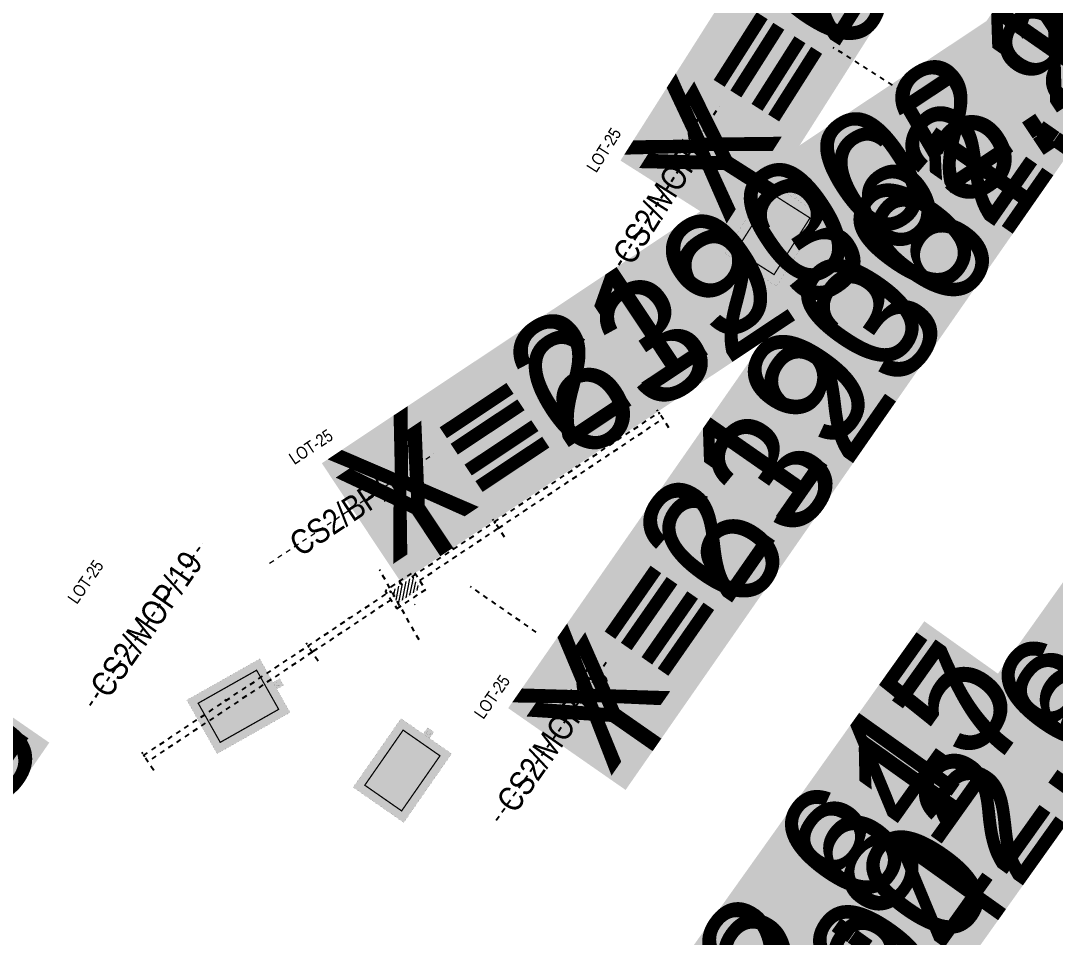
# Model space of a CAD drawing. Extents: x 218857 to 219044, y 632203 to 632441.
# Drawn here: x 218994.39 to 219015.36, y 632358.42 to 632377 of the extents above; entities that cross this region are included whole.
import ezdxf
from ezdxf.enums import TextEntityAlignment as Align

# ---------------------------------------------------------------- set-up
doc = ezdxf.new("R2018")
doc.units = 0
doc.header["$MEASUREMENT"] = 0
doc.linetypes.add('ACAD_ISO03W100', pattern=[30, 12, -18])
doc.linetypes.add('TRAZOS', pattern=[19.049999999999997, 12.7, -6.35])
doc.layers.get('0').update_dxf_attribs({"color": 4})
doc.layers.get('Defpoints').update_dxf_attribs({"color": 3, "lineweight": 30})
doc.layers.add('PC_T7200_002_SG-GRAL-HIDDEN DATA', color=150, linetype='TRAZOS', true_color=0x007fff, plot=False)
for name, color, linetype, true_color in [('PC_T7200_520_SG-LOT 25-SIGNALS', 1, 'Continuous', 0xff0000), ('PC_T7200_523_SG-LOT 25-POINT MACHINE', 7, 'Continuous', 0xff0003), ('PC_T7200_536_SG-LOT 25-BEACON BTZP-5252 PASIVAS', 7, 'Continuous', 0x0000fa)]:
    doc.layers.add(name, color=color, linetype=linetype, true_color=true_color)
doc.styles.add('ARIAL NARROW', font='ARIALN.TTF')
doc.styles.get("Standard").update_dxf_attribs({"font": 'arial.ttf'})
doc.dimstyles.new('1-10', dxfattribs={"dimscale": 10, "dimtxt": 0.0018, "dimasz": 0.001, "dimexe": 0.0005, "dimexo": 0.0005, "dimgap": 0.0008, "dimtad": 1, "dimzin": 1, "dimtxsty": 'ARIAL NARROW', "dimblk": 'ARCHTICK', "dimcen": 0.0015, "dimdle": 0.0005, "dimclrd": 256, "dimclre": 256, "dimclrt": 256, "dimazin": 0, "dimtfac": 1, "dimtmove": 0, "dimatfit": 3, "dimfxl": 0.004, "dimfxlon": 1, "dimtfill": 2, "dimtfillclr": 255, "dimlwd": -1, "dimlwe": -1, "dimarcsym": 0})

# ---------------------------------------------------------------- blocks, each defined once
blk = doc.blocks.new('_ArchTick')
at = {"color": 0, "linetype": 'ByBlock', "const_width": 0.15}
blk.add_lwpolyline([(-0.5, -0.5), (0.5, 0.5)], dxfattribs=at)
blk = doc.blocks.new('*D17')
at = {"layer": 'Defpoints', "color": 0, "linetype": 'TRAZOS', "ltscale": 0.005, "transparency": 16777216}
for p in [(-3.850000000006659, 0.1792081035105957), (-3.850000000006659, 0.1376971458810131), (-0.8500000000276775, 0.1376971458810131)]:
    blk.add_point(p, dxfattribs=at)
at = {"layer": 'PC_T7200_002_SG-GRAL-HIDDEN DATA', "ltscale": 0.005, "transparency": 16777216}
for p, q in [((-0.8450000000276775, 0.1376971458810131), (-3.855000000006659, 0.1376971458810131)), ((-3.850000000006659, 0.1742081035105957), (-3.850000000006659, 0.1326971458810131)), ((-0.8500000000276775, 0.1376971458810131), (-0.8500000000276775, 0.1426971458810131))]:
    blk.add_line(p, q, dxfattribs=at)
at = {"layer": 'PC_T7200_002_SG-GRAL-HIDDEN DATA', "linetype": 'TRAZOS', "ltscale": 0.005, "transparency": 16777216, "xscale": 0.01, "yscale": 0.01, "zscale": 0.01, "rotation": 180}
blk.add_blockref('_ArchTick', (-3.850000000006659, 0.1376971458810131), dxfattribs=at)
at = {"layer": 'PC_T7200_002_SG-GRAL-HIDDEN DATA', "linetype": 'TRAZOS', "ltscale": 0.005, "transparency": 16777216, "xscale": 0.01, "yscale": 0.01, "zscale": 0.01}
blk.add_blockref('_ArchTick', (-0.8500000000276775, 0.1376971458810131), dxfattribs=at)
at = {"layer": 'PC_T7200_002_SG-GRAL-HIDDEN DATA', "linetype": 'TRAZOS', "ltscale": 0.005, "transparency": 16777216, "insert": (-2.350000000017168, 0.1565143355126638), "char_height": 0.018, "attachment_point": 5, "style": 'ARIAL NARROW', "bg_fill": 1, "box_fill_scale": 1.25, "bg_fill_color": 255, "bg_fill_transparency": 0}
blk.add_mtext('3,00', dxfattribs=at)
blk = doc.blocks.new('*U140')
at = {"lineweight": 30, "flags": 47}
for tag, p in [('X=INSERTIONPOINT', (-2.750704271111235, 1.958136778828244)), ('Y=INSERTIONPOINT', (-2.350723633810532, 1.95419276853554))]:
    blk.add_attdef(tag, text='', height=0.2500000000000001, rotation=89.39841272849263, dxfattribs=at).set_placement(p, align=Align.MIDDLE_CENTER)
at = {"style": 'ARIAL NARROW', "flags": 9}
for tag, rotation, p in [('AT007', 44.39841272849262, (-7.255488121507868, 15.28560473192629)), ('AT005', 89.39841272849263, (-1.54798193920611, 12.43713349377058)), ('AT006', 89.39841272849263, (-7.31626322223156, 9.497535446722214))]:
    blk.add_attdef(tag, text='', height=0.2500000000000001, rotation=rotation, dxfattribs=at).set_placement(p, align=Align.MIDDLE_LEFT)
at = {"style": 'ARIAL NARROW'}
for tag, height, flags, p in [('AT001', 0.5000000000000001, 8, (-1.563830638328061, 6.936996723265771)), ('AT008', 0.2500000000000001, 9, (-4.263681811306146, 6.965345334675159)), ('AT004', 0.2500000000000001, 9, (-3.863703859753838, 6.96114554039229)), ('AT000', 0.2500000000000001, 8, (-3.463725908201526, 6.956945746109422)), ('AT003', 0.2500000000000001, 8, (-3.063747956649221, 6.952745951826553)), ('GIS01', 0.2500000000000001, 9, (-0.8638692231115158, 6.929647083270776)), ('GIS02', 0.2500000000000001, 9, (-0.4638912715592078, 6.925447288987908)), ('GIS03', 0.2500000000000001, 9, (-0.06391332000689709, 6.921247494705039)), ('GIS04', 0.2500000000000001, 9, (0.3360646315454128, 6.917047700422169)), ('GIS05', 0.2500000000000001, 9, (0.7360425830977237, 6.912847906139301)), ('GIS06', 0.2500000000000001, 9, (1.136020534650033, 6.908648111856433)), ('GIS07', 0.2500000000000001, 9, (1.535998486202341, 6.904448317573563)), ('GIS08', 0.2500000000000001, 9, (1.935976437754651, 6.900248523290695)), ('GIS09', 0.2500000000000001, 9, (2.335954389306961, 6.896048729007826)), ('GIS10', 0.2500000000000001, 9, (2.735932340859273, 6.891848934724958))]:
    blk.add_attdef(tag, text='', height=height, rotation=89.39841272849263, dxfattribs=dict(at, flags=flags)).set_placement(p, align=Align.MIDDLE_CENTER)
blk.add_attdef('AT009', text='', height=0.5000000000000001, rotation=1.843795378697864e-09, dxfattribs=at).set_placement((-1.691650141765394, 3.999778938290848), align=Align.MIDDLE_CENTER)
blk = doc.blocks.new('*U143')
at = {"lineweight": 30, "flags": 36}
for tag, p in [('X=INSERTIONPOINT', (-4.634985716444159, -3.01928321872839)), ('Y=INSERTIONPOINT', (-4.23500507914266, -3.023227228940179))]:
    blk.add_attdef(tag, text='', height=0.25, rotation=89.3984127400835, dxfattribs=at).set_placement(p, align=Align.MIDDLE_CENTER)
at = {"style": 'ARIAL NARROW', "flags": 9}
for tag, rotation, p in [('AT007', 44.39841274008349, (-9.139769569536927, 10.30818473345834)), ('AT005', 89.3984127400835, (-5.650921033685997, 7.483009544366694)), ('AT006', 89.3984127400835, (-9.2005446690897, 4.520115448241969))]:
    blk.add_attdef(tag, text='', height=0.25, rotation=rotation, dxfattribs=at).set_placement(p, align=Align.MIDDLE_LEFT)
at = {"style": 'ARIAL NARROW'}
for tag, height, flags, p in [('AT001', 0.5, 8, (-3.448112084668204, 1.959576725949237)), ('AT008', 0.25, 9, (-6.147963257652023, 1.987925336812446)), ('AT004', 0.25, 9, (-5.747985306098865, 1.983725542610493)), ('AT000', 0.25, 8, (-5.348007354545706, 1.97952574840854)), ('AT003', 0.25, 8, (-4.948029402992548, 1.975325954206586)), ('GIS01', 0.25, 9, (-2.748150669450172, 1.952227086095843)), ('GIS02', 0.25, 9, (-2.348172717897015, 1.948027291893889)), ('GIS03', 0.25, 9, (-1.948194766343855, 1.943827497691937)), ('GIS04', 0.25, 9, (-1.548216814790695, 1.939627703489983)), ('GIS05', 0.25, 9, (-1.148238863237536, 1.935427909288029)), ('GIS06', 0.25, 9, (-0.7482609116843766, 1.931228115086076)), ('GIS07', 0.25, 9, (-0.348282960131219, 1.927028320884122)), ('GIS08', 0.25, 9, (0.05169499142194012, 1.922828526682168)), ('GIS09', 0.25, 9, (0.4516729429750994, 1.918628732480214)), ('GIS10', 0.25, 9, (0.8516508945282597, 1.914428938278261))]:
    blk.add_attdef(tag, text='', height=height, rotation=89.3984127400835, dxfattribs=dict(at, flags=flags)).set_placement(p, align=Align.MIDDLE_CENTER)
blk = doc.blocks.new('*D22')
at = {"layer": 'Defpoints', "color": 0, "linetype": 'TRAZOS', "ltscale": 0.005, "transparency": 16777216}
for p in [(-6.269999999999982, 0), (-2.269999999999982, 0.15), (-2.269999999999982, 0)]:
    blk.add_point(p, dxfattribs=at)
at = {"layer": 'PC_T7200_002_SG-GRAL-HIDDEN DATA', "ltscale": 0.005, "transparency": 16777216}
for p, q in [((-6.274999999999982, 0.15), (-2.264999999999982, 0.15)), ((-6.269999999999982, 0.11), (-6.269999999999982, 0.155)), ((-2.269999999999982, 0.11), (-2.269999999999982, 0.155))]:
    blk.add_line(p, q, dxfattribs=at)
at = {"layer": 'PC_T7200_002_SG-GRAL-HIDDEN DATA', "linetype": 'TRAZOS', "ltscale": 0.005, "transparency": 16777216, "xscale": 0.01, "yscale": 0.01, "zscale": 0.01, "rotation": 180}
blk.add_blockref('_ArchTick', (-6.269999999999982, 0.15), dxfattribs=at)
at = {"layer": 'PC_T7200_002_SG-GRAL-HIDDEN DATA', "linetype": 'TRAZOS', "ltscale": 0.005, "transparency": 16777216, "xscale": 0.01, "yscale": 0.01, "zscale": 0.01}
blk.add_blockref('_ArchTick', (-2.269999999999982, 0.15), dxfattribs=at)
at = {"layer": 'PC_T7200_002_SG-GRAL-HIDDEN DATA', "linetype": 'TRAZOS', "ltscale": 0.005, "transparency": 16777216, "insert": (-4.269999999999982, 0.1688171896316507), "char_height": 0.018, "attachment_point": 5, "style": 'ARIAL NARROW', "bg_fill": 1, "box_fill_scale": 1.1, "bg_fill_color": 255, "bg_fill_transparency": 0}
blk.add_mtext('4,00', dxfattribs=at)
blk = doc.blocks.new('*D24')
at = {"layer": 'Defpoints', "color": 0, "linetype": 'TRAZOS', "ltscale": 0.005, "transparency": 16777216}
for p in [(-2.269999999999982, 0), (-0.269999999999925, 0.15), (-0.269999999999925, 0)]:
    blk.add_point(p, dxfattribs=at)
at = {"layer": 'PC_T7200_002_SG-GRAL-HIDDEN DATA', "ltscale": 0.005, "transparency": 16777216}
for p, q in [((-2.274999999999982, 0.15), (-0.264999999999925, 0.15)), ((-2.269999999999982, 0.11), (-2.269999999999982, 0.155)), ((-0.269999999999925, 0.11), (-0.269999999999925, 0.155))]:
    blk.add_line(p, q, dxfattribs=at)
at = {"layer": 'PC_T7200_002_SG-GRAL-HIDDEN DATA', "linetype": 'TRAZOS', "ltscale": 0.005, "transparency": 16777216, "xscale": 0.01, "yscale": 0.01, "zscale": 0.01, "rotation": 180}
blk.add_blockref('_ArchTick', (-2.269999999999982, 0.15), dxfattribs=at)
at = {"layer": 'PC_T7200_002_SG-GRAL-HIDDEN DATA', "linetype": 'TRAZOS', "ltscale": 0.005, "transparency": 16777216, "xscale": 0.01, "yscale": 0.01, "zscale": 0.01}
blk.add_blockref('_ArchTick', (-0.269999999999925, 0.15), dxfattribs=at)
at = {"layer": 'PC_T7200_002_SG-GRAL-HIDDEN DATA', "linetype": 'TRAZOS', "ltscale": 0.005, "transparency": 16777216, "insert": (-1.269999999999953, 0.1688171896316507), "char_height": 0.018, "attachment_point": 5, "style": 'ARIAL NARROW', "bg_fill": 1, "box_fill_scale": 1.1, "bg_fill_color": 255, "bg_fill_transparency": 0}
blk.add_mtext('2,00', dxfattribs=at)
blk = doc.blocks.new('*D25')
at = {"layer": 'Defpoints', "color": 0, "linetype": 'TRAZOS', "ltscale": 0.005, "transparency": 16777216}
for p in [(0.2700000000000387, 0), (2.269999999999982, 0.15), (2.269999999999982, 0)]:
    blk.add_point(p, dxfattribs=at)
at = {"layer": 'PC_T7200_002_SG-GRAL-HIDDEN DATA', "ltscale": 0.005, "transparency": 16777216}
for p, q in [((0.2650000000000386, 0.15), (2.274999999999982, 0.15)), ((0.2700000000000387, 0.11), (0.2700000000000387, 0.155)), ((2.269999999999982, 0.11), (2.269999999999982, 0.155))]:
    blk.add_line(p, q, dxfattribs=at)
at = {"layer": 'PC_T7200_002_SG-GRAL-HIDDEN DATA', "linetype": 'TRAZOS', "ltscale": 0.005, "transparency": 16777216, "xscale": 0.01, "yscale": 0.01, "zscale": 0.01, "rotation": 180}
blk.add_blockref('_ArchTick', (0.2700000000000387, 0.15), dxfattribs=at)
at = {"layer": 'PC_T7200_002_SG-GRAL-HIDDEN DATA', "linetype": 'TRAZOS', "ltscale": 0.005, "transparency": 16777216, "xscale": 0.01, "yscale": 0.01, "zscale": 0.01}
blk.add_blockref('_ArchTick', (2.269999999999982, 0.15), dxfattribs=at)
at = {"layer": 'PC_T7200_002_SG-GRAL-HIDDEN DATA', "linetype": 'TRAZOS', "ltscale": 0.005, "transparency": 16777216, "insert": (1.27000000000001, 0.1688171896316507), "char_height": 0.018, "attachment_point": 5, "style": 'ARIAL NARROW', "bg_fill": 1, "box_fill_scale": 1.1, "bg_fill_color": 255, "bg_fill_transparency": 0}
blk.add_mtext('2,00', dxfattribs=at)
blk = doc.blocks.new('*D23')
at = {"layer": 'Defpoints', "color": 0, "linetype": 'TRAZOS', "ltscale": 0.005, "transparency": 16777216}
for p in [(2.269999999999982, 0), (6.269999999999982, 0.15), (6.269999999999982, 0)]:
    blk.add_point(p, dxfattribs=at)
at = {"layer": 'PC_T7200_002_SG-GRAL-HIDDEN DATA', "ltscale": 0.005, "transparency": 16777216}
for p, q in [((2.264999999999982, 0.15), (6.274999999999982, 0.15)), ((2.269999999999982, 0.11), (2.269999999999982, 0.155)), ((6.269999999999982, 0.11), (6.269999999999982, 0.155))]:
    blk.add_line(p, q, dxfattribs=at)
at = {"layer": 'PC_T7200_002_SG-GRAL-HIDDEN DATA', "linetype": 'TRAZOS', "ltscale": 0.005, "transparency": 16777216, "xscale": 0.01, "yscale": 0.01, "zscale": 0.01, "rotation": 180}
blk.add_blockref('_ArchTick', (2.269999999999982, 0.15), dxfattribs=at)
at = {"layer": 'PC_T7200_002_SG-GRAL-HIDDEN DATA', "linetype": 'TRAZOS', "ltscale": 0.005, "transparency": 16777216, "xscale": 0.01, "yscale": 0.01, "zscale": 0.01}
blk.add_blockref('_ArchTick', (6.269999999999982, 0.15), dxfattribs=at)
at = {"layer": 'PC_T7200_002_SG-GRAL-HIDDEN DATA', "linetype": 'TRAZOS', "ltscale": 0.005, "transparency": 16777216, "insert": (4.269999999999982, 0.1688171896316507), "char_height": 0.018, "attachment_point": 5, "style": 'ARIAL NARROW', "bg_fill": 1, "box_fill_scale": 1.1, "bg_fill_color": 255, "bg_fill_transparency": 0}
blk.add_mtext('4,00', dxfattribs=at)
blk = doc.blocks.new('*D26')
at = {"layer": 'Defpoints', "color": 0, "linetype": 'TRAZOS', "ltscale": 0.005, "transparency": 16777216}
for p in [(2.842170943040402e-14, 0.2175000000000012), (2.842170943040405e-14, 0.2175000000000012), (5.684341886080804e-14, 0.1375000000000029)]:
    blk.add_point(p, dxfattribs=at)
at = {"layer": 'PC_T7200_002_SG-GRAL-HIDDEN DATA', "ltscale": 0.005, "transparency": 16777216}
for p, q in [((2.842198698616017e-14, 0.2175000000000012), (-0.004999999999971579, 0.2175000000000012)), ((2.844058322182267e-14, 0.1325000000000029), (2.842059920737942e-14, 0.2225000000000013)), ((2.843888319281618e-14, 0.1375000000000029), (-0.004999999999971562, 0.1375000000000029))]:
    blk.add_line(p, q, dxfattribs=at)
at = {"layer": 'PC_T7200_002_SG-GRAL-HIDDEN DATA', "linetype": 'TRAZOS', "ltscale": 0.005, "transparency": 16777216, "xscale": 0.01, "yscale": 0.01, "zscale": 0.01}
for p, rotation in [((2.842170943040405e-14, 0.2175000000000012), 90), ((2.843947299879804e-14, 0.1375000000000029), 270)]:
    blk.add_blockref('_ArchTick', p, dxfattribs=dict(at, rotation=rotation))
at = {"layer": 'PC_T7200_002_SG-GRAL-HIDDEN DATA', "linetype": 'TRAZOS', "ltscale": 0.005, "transparency": 16777216, "insert": (-0.01881718963162227, 0.177500000000002), "char_height": 0.018, "attachment_point": 5, "rotation": 90, "style": 'ARIAL NARROW', "bg_fill": 1, "box_fill_scale": 1.1, "bg_fill_color": 255, "bg_fill_transparency": 0}
blk.add_mtext('0,08', dxfattribs=at)
blk = doc.blocks.new('*U191')
at = {"lineweight": 30, "flags": 10}
for tag, p in [('X=INSERTIONPOINT', (0.6326498565662821, 6.39790259573141)), ('Y=INSERTIONPOINT', (0.9178315160877872, 6.117418334011504))]:
    blk.add_attdef(tag, text='', height=0.2499999999999999, rotation=45.4757841550223, dxfattribs=at).set_placement(p, align=Align.MIDDLE_CENTER)
at = {"style": 'ARIAL NARROW', "flags": 9}
for tag, rotation, p in [('AT007', 0.4757841550222735, (3.108643722513276, 15.58810799654026)), ('AT006', 45.4757841550223, (-0.950235858082312, 11.46125250919702)), ('AT005', 45.4757841550223, (5.720509148931555, 9.32055129210619))]:
    blk.add_attdef(tag, text='', height=0.2499999999999999, rotation=rotation, dxfattribs=at).set_placement(p, align=Align.MIDDLE_LEFT)
at = {"style": 'ARIAL NARROW'}
for tag, height, rotation, flags, p in [('AT008', 0.2499999999999999, 45.4757841550223, 9, (-0.5080767815197396, 7.519839642611029)), ('AT004', 0.2499999999999999, 45.4757841550223, 9, (-0.222895121998234, 7.239355380891126)), ('AT000', 0.2499999999999999, 45.4757841550223, 8, (0.0622865375232724, 6.958871119171221)), ('AT003', 0.2499999999999999, 45.4757841550223, 8, (0.3474681970447775, 6.678386857451312)), ('AT001', 0.4999999999999982, 45.47578416169222, 8, (1.416899421593325, 5.626570875374819)), ('GIS01', 0.2499999999999999, 45.4757841550223, 9, (1.915967324413062, 5.135723417991837)), ('GIS02', 0.2499999999999999, 45.4757841550223, 9, (2.201148983934567, 4.855239156271933)), ('GIS03', 0.2499999999999999, 45.4757841550223, 9, (2.486330643456072, 4.574754894552031)), ('GIS04', 0.2499999999999999, 45.4757841550223, 9, (2.771512302977578, 4.294270632832122)), ('GIS05', 0.2499999999999999, 45.4757841550223, 9, (3.056693962499085, 4.013786371112218)), ('GIS06', 0.2499999999999999, 45.4757841550223, 9, (3.341875622020592, 3.733302109392315)), ('GIS07', 0.2499999999999999, 45.4757841550223, 9, (3.627057281542099, 3.45281784767241)), ('GIS08', 0.2499999999999999, 45.4757841550223, 9, (3.912238941063604, 3.172333585952504)), ('GIS09', 0.2499999999999999, 45.4757841550223, 9, (4.19742060058511, 2.891849324232601)), ('GIS10', 0.2499999999999999, 45.4757841550223, 9, (4.482602260106615, 2.611365062512696))]:
    blk.add_attdef(tag, text='', height=height, rotation=rotation, dxfattribs=dict(at, flags=flags)).set_placement(p, align=Align.MIDDLE_CENTER)
blk.add_attdef('AT009', text='', height=0.5000000000000001, rotation=315.5253869118341, dxfattribs=at).set_placement((5.308425912587838, 4.055856399610882), align=Align.MIDDLE_CENTER)
blk = doc.blocks.new('PC_T7200_(CAFS)_M1')
at = {"true_color": 0xffffff}
h = blk.add_hatch(color=7, dxfattribs=at)
h.dxf.hatch_style = 1
h.paths.add_polyline_path([(-1.006250000006744, 0.07812500000181899), (-0.8500000000280323, 0.07812500000181899), (-0.8500000000280323, -0.07812499999350564), (-1.006250000006744, -0.07812499999350564)])
h.paths.add_polyline_path([(-0.8500000000066592, -0.6249999999891287), (0.8500000000411063, -0.6249999999891287), (0.8500000000066734, 0.6249999999891287), (-0.8500000000411063, 0.6249999999891287)])
at = {"color": 0, "flags": 128}
for points, const_width in [([(-0.8500000000066592, -0.6249999999891287), (0.8500000000411063, -0.6249999999891287), (0.8500000000066734, 0.6249999999891287), (-0.8500000000411063, 0.6249999999891287)], 0.001), ([(-0.680000000011344, -0.4549999999891287), (0.6800000000364235, -0.4549999999891287), (0.6800000000113563, 0.4549999999891288), (-0.6800000000364212, 0.4549999999891287)], 0.025), ([(-1.006250000006744, 0.07812500000181899), (-0.8500000000280323, 0.07812500000181899), (-0.8500000000280323, -0.07812499999350564), (-1.006250000006744, -0.07812499999350564)], 0.001)]:
    blk.add_lwpolyline(points, close=True, dxfattribs=dict(at, const_width=const_width))
at = {"color": 0, "const_width": 0.001, "flags": 128}
blk.add_lwpolyline([(-0.9281322721986263, 0.0416666660025502, 22918.31179054115), (-0.9281249999934431, 0.04166666663716989)], format="xyb", close=True, dxfattribs=at)
at = {"layer": 'PC_T7200_002_SG-GRAL-HIDDEN DATA', "linetype": 'TRAZOS', "ltscale": 0.005}
blk.add_lwpolyline([(-3.850000000006659, -0.6249999999891287), (-3.850000000006659, 1.000000000004157)], dxfattribs=at)
dim = blk.add_linear_dim(base=(-3.850000000006659, 0.1376971458810131), p1=(-0.8500000000276775, 0.1376971458810131), p2=(-3.850000000006659, 0.1792081035105957), dimstyle='1-10', dxfattribs=at)
dim.commit()
dim.dimension.update_dxf_attribs({"geometry": '*D17', "text_midpoint": (-2.350000000017168, 0.1565143355126638)})
blk = doc.blocks.new('*U58')
at = {"layer": 'PC_T7200_002_SG-GRAL-HIDDEN DATA', "linetype": 'TRAZOS', "ltscale": 0.005}
blk.add_line((-2.397353344700798, 2.31032434930116), (1.602646655299203, 2.310324349141952), dxfattribs=at)
at = {"color": 0, "xscale": -1}
blk.add_blockref('PC_T7200_(CAFS)_M1', (-3.443290097493446e-11, 0), dxfattribs=at)
at = {"style": 'ARIAL NARROW'}
for tag, height, flags, p in [('AT016', 0.25, 9, (-0.3973097113304178, 5.810324349221553)), ('AT015', 0.25, 9, (-0.3973097113463384, 5.410324349221554)), ('AT008', 0.25, 9, (-0.3973097113622597, 5.010324349221554)), ('AT004', 0.25, 9, (-0.3973097113781801, 4.610324349221555)), ('AT000', 0.25, 8, (-0.397309711394101, 4.210324349221553)), ('AT003', 0.25, 8, (-0.3973097114100218, 3.810324349221555)), ('AT001', 0.4999999999999999, 8, (-0.3973533447473593, 2.310324349221556)), ('GIS01', 0.25, 9, (-0.3973533447286586, 1.610324349221556)), ('GIS02', 0.25, 9, (-0.3973533447445794, 1.210324349221557)), ('GIS03', 0.25, 9, (-0.3973533447605003, 0.8103243492215565)), ('GIS04', 0.25, 9, (-0.397353344776421, 0.410324349221557)), ('GIS05', 0.25, 9, (-0.3973533447923417, 0.01032434922155672)), ('GIS06', 0.25, 9, (-0.3973533448082626, -0.3896756507784427)), ('GIS07', 0.25, 9, (-0.3973533448241834, -0.7896756507784432)), ('GIS08', 0.25, 9, (-0.3973533448401041, -1.189675650778442)), ('GIS09', 0.25, 9, (-0.3973533448560249, -1.589675650778443)), ('GIS10', 0.25, 9, (-0.3973533448719456, -1.989675650778443))]:
    blk.add_attdef(tag, text='', height=height, rotation=359.9999999977196, dxfattribs=dict(at, flags=flags)).set_placement(p, align=Align.MIDDLE_CENTER)
at = {"lineweight": 30, "flags": 104}
for tag, p in [('X=INSERTIONPOINT', (-5.388356778273135, 3.444857091575733)), ('Y=INSERTIONPOINT', (-5.388144613430087, 3.044857091575723))]:
    blk.add_attdef(tag, text='', height=0.25, dxfattribs=at).set_placement(p, align=Align.MIDDLE_CENTER)
at = {"style": 'ARIAL NARROW', "flags": 9}
for tag, rotation, p in [('AT006', 359.9999999977196, (2.602646655299203, 2.310324349102151)), ('AT005', 359.9999999977196, (5.602646655299203, 2.310324348982745)), ('AT007', 314.9999999977194, (8.391035002947518, 2.310324348871762))]:
    blk.add_attdef(tag, text='', height=0.25, rotation=rotation, dxfattribs=at).set_placement(p, align=Align.MIDDLE_LEFT)
blk = doc.blocks.new('*U71')
at = {"layer": 'PC_T7200_002_SG-GRAL-HIDDEN DATA', "linetype": 'TRAZOS', "ltscale": 0.005}
blk.add_line((-2.611213533941715, 1.500480366355987), (0.9926675877206603, 3.236003590322049), dxfattribs=at)
at = {"color": 0, "xscale": -1}
blk.add_blockref('PC_T7200_(CAFS)_M1', (-3.443290097493446e-11, 0), dxfattribs=at)
at = {"lineweight": 30, "flags": 35}
for tag, p in [('X=INSERTIONPOINT', (-1.286502547456759, 3.359328218417637)), ('Y=INSERTIONPOINT', (-1.112989537304588, 2.998921174629933))]:
    blk.add_attdef(tag, text='', height=0.25, rotation=25.71409918662945, dxfattribs=at).set_placement(p, align=Align.MIDDLE_CENTER)
at = {"style": 'ARIAL NARROW', "flags": 9}
for tag, rotation, p in [('AT007', 340.7140991866294, (7.108803740871309, 6.18135499798311)), ('AT005', 25.71409918662945, (4.596548709383034, 4.97152681428811)), ('AT006', 25.71409918662945, (1.893637868136253, 3.669884396313563))]:
    blk.add_attdef(tag, text='', height=0.25, rotation=rotation, dxfattribs=at).set_placement(p, align=Align.MIDDLE_LEFT)
at = {"style": 'ARIAL NARROW'}
for tag, height, flags, p in [('AT016', 0.25, 9, (-2.327816481836396, 5.521656891415059)), ('AT015', 0.25, 9, (-2.15426415943979, 5.161268779248824)), ('AT008', 0.25, 9, (-1.980711837043184, 4.800880667082585)), ('AT004', 0.25, 9, (-1.807159514646577, 4.440492554916347)), ('AT000', 0.25, 8, (-1.633607192249971, 4.080104442750111)), ('AT003', 0.25, 8, (-1.460054869853366, 3.719716330583874)), ('AT001', 0.5, 8, (-0.8092729731524785, 2.368241978318816)), ('GIS01', 0.25, 9, (-0.5055564089164667, 1.737562782048102)), ('GIS02', 0.25, 9, (-0.3320040865198609, 1.377174669881865)), ('GIS03', 0.25, 9, (-0.1584517641232545, 1.016786557715628)), ('GIS04', 0.25, 9, (0.01510055827335133, 0.6563984455493911)), ('GIS05', 0.25, 9, (0.1886528806699574, 0.2960103333831534)), ('GIS06', 0.25, 9, (0.3622052030665632, -0.06437777878308354)), ('GIS07', 0.25, 9, (0.5357575254631699, -0.4247658909493212)), ('GIS08', 0.25, 9, (0.7093098478597757, -0.7851540031155579)), ('GIS09', 0.25, 9, (0.8828621702563819, -1.145542115281796)), ('GIS10', 0.25, 9, (1.056414492652988, -1.505930227448034))]:
    blk.add_attdef(tag, text='', height=height, rotation=25.71409918662945, dxfattribs=dict(at, flags=flags)).set_placement(p, align=Align.MIDDLE_CENTER)
blk = doc.blocks.new('*U66')
at = {"layer": 'PC_T7200_002_SG-GRAL-HIDDEN DATA', "linetype": 'TRAZOS', "ltscale": 0.005}
blk.add_line((0.2620442583231051, -2.137871488914521), (4.262044258323106, -2.137871489096359), dxfattribs=at)
at = {"color": 0, "xscale": -1}
blk.add_blockref('PC_T7200_(CAFS)_M1', (-3.443290097493446e-11, 0), dxfattribs=at)
at = {"style": 'ARIAL NARROW'}
for tag, height, flags, p in [('AT016', 0.25, 9, (2.262087891713287, 1.362128510994557)), ('AT015', 0.25, 9, (2.262087891695103, 0.9621285109945572)), ('AT008', 0.25, 9, (2.262087891676919, 0.5621285109945569)), ('AT004', 0.25, 9, (2.262087891658735, 0.1621285109945574)), ('AT000', 0.25, 8, (2.262087891640552, -0.2378714890054434)), ('AT003', 0.25, 8, (2.262087891622368, -0.6378714890054427)), ('AT001', 0.5, 8, (2.262044258276544, -2.137871489005441)), ('GIS01', 0.25, 9, (2.262044258291284, -2.837871489005441)), ('GIS02', 0.25, 9, (2.2620442582731, -3.23787148900544)), ('GIS03', 0.25, 9, (2.262044258254917, -3.637871489005438)), ('GIS04', 0.25, 9, (2.262044258236733, -4.037871489005441)), ('GIS05', 0.25, 9, (2.262044258218549, -4.437871489005441)), ('GIS06', 0.25, 9, (2.262044258200365, -4.837871489005438)), ('GIS07', 0.25, 9, (2.262044258182181, -5.23787148900544)), ('GIS08', 0.25, 9, (2.262044258163997, -5.63787148900544)), ('GIS09', 0.25, 9, (2.262044258145814, -6.037871489005441)), ('GIS10', 0.25, 9, (2.26204425812763, -6.437871489005441))]:
    blk.add_attdef(tag, text='', height=height, rotation=359.9999999973954, dxfattribs=dict(at, flags=flags)).set_placement(p, align=Align.MIDDLE_CENTER)
at = {"lineweight": 30, "flags": 104}
for tag, p in [('X=INSERTIONPOINT', (-2.728959175242814, -1.003338746623027)), ('Y=INSERTIONPOINT', (-2.728747010402029, -1.403338746623037))]:
    blk.add_attdef(tag, text='', height=0.25, dxfattribs=at).set_placement(p, align=Align.MIDDLE_CENTER)
at = {"style": 'ARIAL NARROW', "flags": 9}
for tag, rotation, p in [('AT006', 359.9999999973954, (5.262044258323106, -2.137871489141819)), ('AT005', 359.9999999973954, (8.262044258323106, -2.137871489278198)), ('AT007', 314.9999999973953, (11.05043260597142, -2.137871489404957))]:
    blk.add_attdef(tag, text='', height=0.25, rotation=rotation, dxfattribs=at).set_placement(p, align=Align.MIDDLE_LEFT)
blk = doc.blocks.new('PC_T7200_(CAFS)_BP')
at = {"lineweight": 0}
h = blk.add_hatch(dxfattribs=at)
h.set_pattern_fill('ANSI31', color=0, scale=0.02)
h.set_pattern_definition([(45, (0, 0), (-0.04490128060534577, 0.04490128060534577), [])])
edge = h.paths.add_edge_path()
edge.add_arc((-0.2649999999999295, -0.1142502806666386), 0.004999999999995453, 180, 270)
edge.add_line((-0.2649999999999295, -0.119250280666634), (-0.2549999999999386, -0.119250280666634))
edge.add_arc((-0.2549999999999386, -0.1242502806666295), 0.004999999999995453, 0, 90, ccw=False)
edge.add_line((-0.2499999999999432, -0.1242502806666295), (-0.2499999999999432, -0.1324999999999932))
edge.add_arc((-0.2449999999999406, -0.1325000000000003), 0.00500000000000253, 179.9999999999183, 269.9999999999189)
edge.add_line((-0.2449999999999477, -0.1375000000000028), (0.2450000000000614, -0.1375000000000028))
edge.add_arc((0.2450000000000543, -0.1325000000000003), 0.00500000000000253, 270.0000000000811, 360.0000000000817)
edge.add_line((0.2500000000000568, -0.1324999999999932), (0.2500000000000568, -0.1242502806666295))
edge.add_arc((0.2550000000000523, -0.1242502806666295), 0.004999999999995453, 90, 180, ccw=False)
edge.add_line((0.2550000000000523, -0.119250280666634), (0.2650000000000432, -0.119250280666634))
edge.add_arc((0.2650000000000432, -0.1142502806666386), 0.004999999999995453, 270, 360)
edge.add_line((0.2700000000000387, -0.1142502806666386), (0.2700000000000387, 0.1142502806666386))
edge.add_arc((0.2650000000000432, 0.1142502806666386), 0.004999999999995453, 0, 90)
edge.add_line((0.2650000000000432, 0.119250280666634), (0.2550000000000523, 0.119250280666634))
edge.add_arc((0.2550000000000594, 0.1242502806666366), 0.005000000000002558, 179.9999999999186, 269.9999999999186, ccw=False)
edge.add_line((0.2500000000000568, 0.1242502806666437), (0.2500000000000568, 0.1325000000000074))
edge.add_arc((0.2450000000000614, 0.1325000000000074), 0.004999999999995425, 359.9999999999997, 450.0000000000003)
edge.add_line((0.2450000000000614, 0.1375000000000028), (-0.2449999999999477, 0.1375000000000028))
edge.add_arc((-0.2449999999999477, 0.1325000000000074), 0.004999999999995425, 89.99999999999967, 180.0000000000003)
edge.add_line((-0.2499999999999432, 0.1325000000000074), (-0.2499999999999432, 0.1242502806666437))
edge.add_arc((-0.2549999999999457, 0.1242502806666366), 0.005000000000002558, -89.99999999991849, 8.139977580867708e-11, ccw=False)
edge.add_line((-0.2549999999999386, 0.119250280666634), (-0.2649999999999295, 0.119250280666634))
edge.add_arc((-0.2649999999999295, 0.1142502806666386), 0.004999999999995453, 90, 180)
edge.add_line((-0.269999999999925, 0.1142502806666386), (-0.269999999999925, -0.1142502806666386))
at = {"color": 0, "const_width": 0.001, "flags": 128}
for points in [[(-0.269999999999925, -0.1142502806666386, 0.4142135623730955), (-0.2649999999999295, -0.119250280666634), (-0.2549999999999386, -0.119250280666634, -0.4142135623730955), (-0.2499999999999432, -0.1242502806666295), (-0.2499999999999432, -0.1324999999999932, 0.4142135623730972), (-0.2449999999999477, -0.1375000000000028), (0.2450000000000614, -0.1375000000000028, 0.4142135623730972), (0.2500000000000568, -0.1324999999999932), (0.2500000000000568, -0.1242502806666295, -0.4142135623730955), (0.2550000000000523, -0.119250280666634), (0.2650000000000432, -0.119250280666634, 0.4142135623730955), (0.2700000000000387, -0.1142502806666386), (0.2700000000000387, 0.1142502806666386, 0.4142135623730955), (0.2650000000000432, 0.119250280666634), (0.2550000000000523, 0.119250280666634, -0.4142135623730955), (0.2500000000000568, 0.1242502806666437), (0.2500000000000568, 0.1325000000000074, 0.4142135623730972), (0.2450000000000614, 0.1375000000000028), (-0.2449999999999477, 0.1375000000000028, 0.4142135623730972), (-0.2499999999999432, 0.1325000000000074), (-0.2499999999999432, 0.1242502806666437, -0.4142135623730955), (-0.2549999999999386, 0.119250280666634), (-0.2649999999999295, 0.119250280666634, 0.4142135623730955), (-0.269999999999925, 0.1142502806666386)], [(-0.1899999999999409, 0, 1), (-0.1699999999999591, 0, 1)], [(0.1700000000000728, 0, 1), (0.1900000000000546, 0, 1)]]:
    blk.add_lwpolyline(points, format="xyb", close=True, dxfattribs=at)
blk.add_lwpolyline([(-0.2175499999999602, 0.1000000000000085), (0.2175500000000739, 0.1000000000000085), (0.2175500000000739, -0.09999999999999432), (-0.2175499999999602, -0.09999999999999432)], close=True, dxfattribs=at)
at = {"layer": 'PC_T7200_002_SG-GRAL-HIDDEN DATA', "linetype": 'TRAZOS', "ltscale": 0.005}
for points in [[(-6.269999999999982, -0.2175000000000011), (-6.269999999999982, 0.2175000000000011)], [(-2.269999999999982, -0.2175000000000011), (-2.269999999999982, 0.2175000000000011)], [(2.269999999999982, -0.2175000000000011), (2.269999999999982, 0.2175000000000011)], [(6.269999999999982, -0.2175000000000011), (6.269999999999982, 0.2175000000000011)], [(-0.3499999999999659, 0), (-2.269999999999982, 0), (-6.269999999999982, 0)], [(0.3499999999999659, 0), (2.269999999999982, 0), (6.269999999999982, 0)]]:
    blk.add_lwpolyline(points, dxfattribs=at)
at = {"layer": 'PC_T7200_002_SG-GRAL-HIDDEN DATA', "linetype": 'TRAZOS', "ltscale": 0.005, "flags": 128}
blk.add_lwpolyline([(-0.3499999999999659, -0.2175000000000011), (0.3500000000000227, -0.2175000000000011), (0.3500000000000227, 0.2175000000000011), (-0.3499999999999659, 0.2175000000000011)], close=True, dxfattribs=at)
at = {"layer": 'PC_T7200_002_SG-GRAL-HIDDEN DATA', "linetype": 'TRAZOS', "ltscale": 0.005}
dim = blk.add_linear_dim(base=(2.842170943040405e-14, 0.2175000000000012), p1=(5.684341886080801e-14, 0.1375000000000028), p2=(2.842170943040401e-14, 0.2175000000000011), angle=90, dimstyle='1-10', dxfattribs=at)
dim.commit()
dim.dimension.update_dxf_attribs({"geometry": '*D26', "text_midpoint": (-0.01881718963162227, 0.177500000000002)})
for base, p1, p2, picture, middle in [((-2.269999999999982, 0.15), (-6.269999999999982, 0), (-2.269999999999982, 0), '*D22', (-4.269999999999982, 0.1688171896316507)), ((-0.269999999999925, 0.15), (-2.269999999999982, 0), (-0.269999999999925, 0), '*D24', (-1.269999999999953, 0.1688171896316507)), ((2.269999999999982, 0.15), (0.2700000000000387, 0), (2.269999999999982, 0), '*D25', (1.27000000000001, 0.1688171896316507)), ((6.269999999999982, 0.15), (2.269999999999982, 0), (6.269999999999982, 0), '*D23', (4.269999999999982, 0.1688171896316507))]:
    dim = blk.add_linear_dim(base=base, p1=p1, p2=p2, dimstyle='1-10', dxfattribs=at)
    dim.commit()
    dim.dimension.update_dxf_attribs({"geometry": picture, "text_midpoint": middle})
blk = doc.blocks.new('*U187')
at = {"layer": 'PC_T7200_002_SG-GRAL-HIDDEN DATA', "linetype": 'TRAZOS', "lineweight": 13, "ltscale": 0.005}
blk.add_line((-1.986732286345562, 1.979309750424029), (2.013267713654438, 1.979309750424029), dxfattribs=at)
at = {"layer": 'PC_T7200_002_SG-GRAL-HIDDEN DATA', "linetype": 'ACAD_ISO03W100', "lineweight": 13, "ltscale": 0.005}
for points in [[(-0.009999999999999787, -0.3500000000000227), (0.009999999999999787, -0.3500000000000227)], [(0, -0.3400000000000318), (0, -0.3600000000000136)]]:
    blk.add_lwpolyline(points, dxfattribs=at)
at = {"color": 0, "lineweight": 13}
blk.add_blockref('PC_T7200_(CAFS)_BP', (0, 0), dxfattribs=at)
at = {"lineweight": 13, "style": 'ARIAL NARROW'}
for tag, flags, p in [('AT023', 9, (0.01331134688551039, 5.079309750424028)), ('AT008', 9, (0.01331134688551039, 4.679309750424029)), ('AT004', 9, (0.01331134688551039, 4.279309750424028)), ('AT000', 8, (0.01331134688551039, 3.879309750424028)), ('AT003', 8, (0.01331134688551039, 3.479309750424028)), ('GIS01', 9, (0.01326771365443769, 1.279309750424029)), ('GIS02', 9, (0.01326771365443769, 0.8793097504240295)), ('GIS03', 9, (0.01326771365443769, 0.4793097504240296)), ('GIS04', 9, (0.01326771365443769, 0.07930975042402966)), ('GIS05', 9, (0.01326771365443769, -0.3206902495759705)), ('GIS06', 9, (0.01326771365443769, -0.7206902495759704)), ('GIS07', 9, (0.01326771365443769, -1.120690249575971)), ('GIS08', 9, (0.01326771365443769, -1.52069024957597)), ('GIS09', 9, (0.01326771365443769, -1.920690249575971)), ('GIS10', 9, (0.01326771365443769, -2.320690249575971))]:
    blk.add_attdef(tag, text='', height=0.25, dxfattribs=dict(at, flags=flags)).set_placement(p, align=Align.MIDDLE_CENTER)
at = {"lineweight": 13, "flags": 104}
for tag, p in [('X=INSERTIONPOINT', (0.01331134688551039, 3.079309750424029)), ('Y=INSERTIONPOINT', (0.01326771365443769, 2.679309750424029))]:
    blk.add_attdef(tag, text='', height=0.25, dxfattribs=at).set_placement(p, align=Align.MIDDLE_CENTER)
at = {"lineweight": 13, "style": 'ARIAL NARROW', "flags": 8}
blk.add_attdef('AT001', text='', height=0.4999999999999979, rotation=359.9999999733196, dxfattribs=at).set_placement((0.01326771260669979, 1.979309750132991), align=Align.MIDDLE_CENTER)
at = {"lineweight": 13, "style": 'ARIAL NARROW', "flags": 9}
for tag, p in [('AT006', (3.013267713654438, 1.979309750424029)), ('AT005', (6.013267713654438, 1.979309750424029))]:
    blk.add_attdef(tag, text='', height=0.25, dxfattribs=at).set_placement(p, align=Align.MIDDLE_LEFT)
blk.add_attdef('AT007', text='', height=0.25, rotation=314.9999999999999, dxfattribs=at).set_placement((8.801656061302756, 1.979309750424029), align=Align.MIDDLE_LEFT)

msp = doc.modelspace()

# ---------------------------------------------------------------- block references
at = {"layer": 'PC_T7200_520_SG-LOT 25-SIGNALS'}
ref = msp.add_blockref('*U140', (219002.6447777065, 632342.8171870685), dxfattribs=dict(at, rotation=325.1515262823762))
lines = msp.add_mtext('Y=632342.817', dxfattribs={"layer": '0', "insert": (219004.7550159642, 632349.8097256181), "char_height": 2.5, "attachment_point": 1, "rotation": 54.549939010868854, "bg_fill": 1, "box_fill_scale": 1, "bg_fill_color": 7, "bg_fill_true_color": 16777215, "bg_fill_transparency": 0})
ref.add_attrib('Y=INSERTIONPOINT', '', (219004.7550159642, 632349.8097256181), dxfattribs={"flags": 2}).embed_mtext(lines)
lines = msp.add_mtext('X=219002.645', dxfattribs={"layer": '0', "insert": (219004.4291674241, 632350.0417228786), "char_height": 2.5, "attachment_point": 1, "rotation": 54.549939010868854, "bg_fill": 1, "box_fill_scale": 1, "bg_fill_color": 7, "bg_fill_true_color": 16777215, "bg_fill_transparency": 0})
ref.add_attrib('X=INSERTIONPOINT', '', (219004.4291674241, 632350.0417228786), dxfattribs={"flags": 2}).embed_mtext(lines)
ref = msp.add_blockref('*U143', (219002.6447777213, 632342.8171869861), dxfattribs=dict(at, rotation=325.1515319387038))
lines = msp.add_mtext('Y=632342.817', dxfattribs={"layer": '0', "insert": (219000.3645117349, 632346.8016192063), "char_height": 2.5, "attachment_point": 1, "rotation": 54.54994467878736, "bg_fill": 1, "box_fill_scale": 1, "bg_fill_color": 7, "bg_fill_true_color": 16777215, "bg_fill_transparency": 0})
ref.add_attrib('Y=INSERTIONPOINT', '', (219000.3645117349, 632346.8016192063), dxfattribs={"flags": 46}).embed_mtext(lines)
lines = msp.add_mtext('X=219002.645', dxfattribs={"layer": '0', "insert": (219000.0386631722, 632347.033616435), "char_height": 2.5, "attachment_point": 1, "rotation": 54.54994467878736, "bg_fill": 1, "box_fill_scale": 1, "bg_fill_color": 7, "bg_fill_true_color": 16777215, "bg_fill_transparency": 0})
ref.add_attrib('X=INSERTIONPOINT', '', (219000.0386631722, 632347.033616435), dxfattribs={"flags": 46}).embed_mtext(lines)
ref = msp.add_blockref('*U191', (218980.6420006732, 632339.6354111291), dxfattribs=dict(at, rotation=9.875151932705304))
lines = msp.add_mtext('Y=632339.635', dxfattribs={"layer": '0', "insert": (218980.4970847794, 632345.8196023566), "char_height": 2.5, "attachment_point": 1, "rotation": 55.350936088911205, "bg_fill": 1, "box_fill_scale": 1, "bg_fill_color": 7, "bg_fill_true_color": 16777215, "bg_fill_transparency": 0})
ref.add_attrib('Y=INSERTIONPOINT', '', (218980.4970847794, 632345.8196023566), dxfattribs={"flags": 16}).embed_mtext(lines)
lines = msp.add_mtext('X=218980.642', dxfattribs={"layer": '0', "insert": (218980.1680248569, 632346.047021721), "char_height": 2.5, "attachment_point": 1, "rotation": 55.350936088911205, "bg_fill": 1, "box_fill_scale": 1, "bg_fill_color": 7, "bg_fill_true_color": 16777215, "bg_fill_transparency": 0})
ref.add_attrib('X=INSERTIONPOINT', '', (218980.1680248569, 632346.047021721), dxfattribs={"flags": 16}).embed_mtext(lines)
at = {"layer": 'PC_T7200_523_SG-LOT 25-POINT MACHINE'}
ref = msp.add_blockref('*U58', (219009.6428011536, 632372.6696866335), dxfattribs=dict(at, rotation=57.58868179986062))
lines = msp.add_mtext('Y=632372.67', dxfattribs={"layer": '0', "insert": (219006.8884400856, 632373.9477466774), "char_height": 2.5, "attachment_point": 1, "rotation": 57.58868179758014, "bg_fill": 1, "box_fill_scale": 1, "bg_fill_color": 7, "bg_fill_true_color": 16777215, "bg_fill_transparency": 0})
ref.add_attrib('Y=INSERTIONPOINT', '', (219006.8884400856, 632373.9477466774), dxfattribs={"flags": 50}).embed_mtext(lines)
lines = msp.add_mtext('X=219009.643', dxfattribs={"layer": '0', "insert": (219006.5507746479, 632374.1621809427), "char_height": 2.5, "attachment_point": 1, "rotation": 57.58868179758014, "bg_fill": 1, "box_fill_scale": 1, "bg_fill_color": 7, "bg_fill_true_color": 16777215, "bg_fill_transparency": 0})
ref.add_attrib('X=INSERTIONPOINT', '', (219006.5507746479, 632374.1621809427), dxfattribs={"flags": 50}).embed_mtext(lines)
ref.add_attrib('AT001', 'CS2/MOP/17', dxfattribs={"layer": '0', "height": 0.4999999999999999, "rotation": 57.58868179655876, "style": 'ARIAL NARROW'}).set_placement((219007.4793955289, 632373.5725511764), align=Align.MIDDLE_CENTER)
ref.add_attrib('AT003', 'LOT-25', dxfattribs={"layer": '0', "height": 0.25, "rotation": 57.58868179655876, "style": 'ARIAL NARROW'}).set_placement((219006.2130858233, 632374.376578372), align=Align.MIDDLE_CENTER)
ref = msp.add_blockref('*U66', (219002.1296251698, 632361.8040287512), dxfattribs=dict(at, rotation=55.15152175685955))
lines = msp.add_mtext('Y=632361.804', dxfattribs={"layer": '0', "insert": (219004.602187965, 632362.8388001607), "char_height": 2.5, "attachment_point": 1, "rotation": 55.151521754254915, "bg_fill": 1, "box_fill_scale": 1, "bg_fill_color": 7, "bg_fill_true_color": 16777215, "bg_fill_transparency": 0})
ref.add_attrib('Y=INSERTIONPOINT', '', (219004.602187965, 632362.8388001607), dxfattribs={"flags": 12}).embed_mtext(lines)
lines = msp.add_mtext('X=219002.13', dxfattribs={"layer": '0', "insert": (219004.2739464846, 632363.0673992258), "char_height": 2.5, "attachment_point": 1, "rotation": 55.151521754254915, "bg_fill": 1, "box_fill_scale": 1, "bg_fill_color": 7, "bg_fill_true_color": 16777215, "bg_fill_transparency": 0})
ref.add_attrib('X=INSERTIONPOINT', '', (219004.2739464846, 632363.0673992258), dxfattribs={"flags": 12}).embed_mtext(lines)
ref.add_attrib('AT001', 'CS2/MOP/18', dxfattribs={"layer": '0', "height": 0.4999999999999999, "rotation": 55.15152175344411, "style": 'ARIAL NARROW'}).set_placement((219005.1766541871, 632362.4388144615), align=Align.MIDDLE_CENTER)
ref.add_attrib('AT003', 'LOT-25', dxfattribs={"layer": '0', "height": 0.25, "rotation": 55.15152175344411, "style": 'ARIAL NARROW'}).set_placement((219003.945680072, 632363.2959624825), align=Align.MIDDLE_CENTER)
ref = msp.add_blockref('*U71', (218998.8065523683, 632363.1054955482), dxfattribs=dict(at, rotation=29.43742256821857))
ref.add_attrib('AT001', 'CS2/MOP/19', dxfattribs={"layer": '0', "height": 0.5, "rotation": 55.15152175528901, "style": 'ARIAL NARROW'}).set_placement((218996.9378359755, 632364.770245336), align=Align.MIDDLE_CENTER)
ref.add_attrib('AT003', 'LOT-25', dxfattribs={"layer": '0', "height": 0.25, "rotation": 55.15152175528901, "style": 'ARIAL NARROW'}).set_placement((218995.7068618604, 632365.627393357), align=Align.MIDDLE_CENTER)
at = {"layer": 'PC_T7200_536_SG-LOT 25-BEACON BTZP-5252 PASIVAS'}
ref = msp.add_blockref('*U187', (219002.19, 632365.459, 788.954), dxfattribs=dict(at, rotation=33.62551422488386))
lines = msp.add_mtext('Y=632365.459', dxfattribs={"layer": '0', "insert": (219000.7173466912, 632367.6973406806, 788.954), "char_height": 2.5, "attachment_point": 1, "rotation": 33.62551422488386, "bg_fill": 1, "box_fill_scale": 1, "bg_fill_color": 7, "bg_fill_true_color": 16777215, "bg_fill_transparency": 0})
ref.add_attrib('Y=INSERTIONPOINT', '', (219000.7173466912, 632367.6973406806, 788.954), dxfattribs={"flags": 4}).embed_mtext(lines)
lines = msp.add_mtext('X=219002.19', dxfattribs={"layer": '0', "insert": (219000.4958780634, 632368.0304347345, 788.954), "char_height": 2.5, "attachment_point": 1, "rotation": 33.62551422488386, "bg_fill": 1, "box_fill_scale": 1, "bg_fill_color": 7, "bg_fill_true_color": 16777215, "bg_fill_transparency": 0})
ref.add_attrib('X=INSERTIONPOINT', '', (219000.4958780634, 632368.0304347345, 788.954), dxfattribs={"flags": 4}).embed_mtext(lines)
ref.add_attrib('AT001', 'CS2/BP/11', dxfattribs={"layer": '0', "height": 0.4999999999999979, "rotation": 33.62551420153847, "style": 'ARIAL NARROW'}).set_placement((219001.1049803707, 632367.1144683695, 788.954), align=Align.MIDDLE_CENTER)
ref.add_attrib('AT003', 'LOT-25', dxfattribs={"layer": '0', "height": 0.25, "rotation": 33.62551422488386, "style": 'ARIAL NARROW'}).set_placement((219000.2743731033, 632368.3635046261, 788.954), align=Align.MIDDLE_CENTER)

doc.saveas('drawing.dxf')
